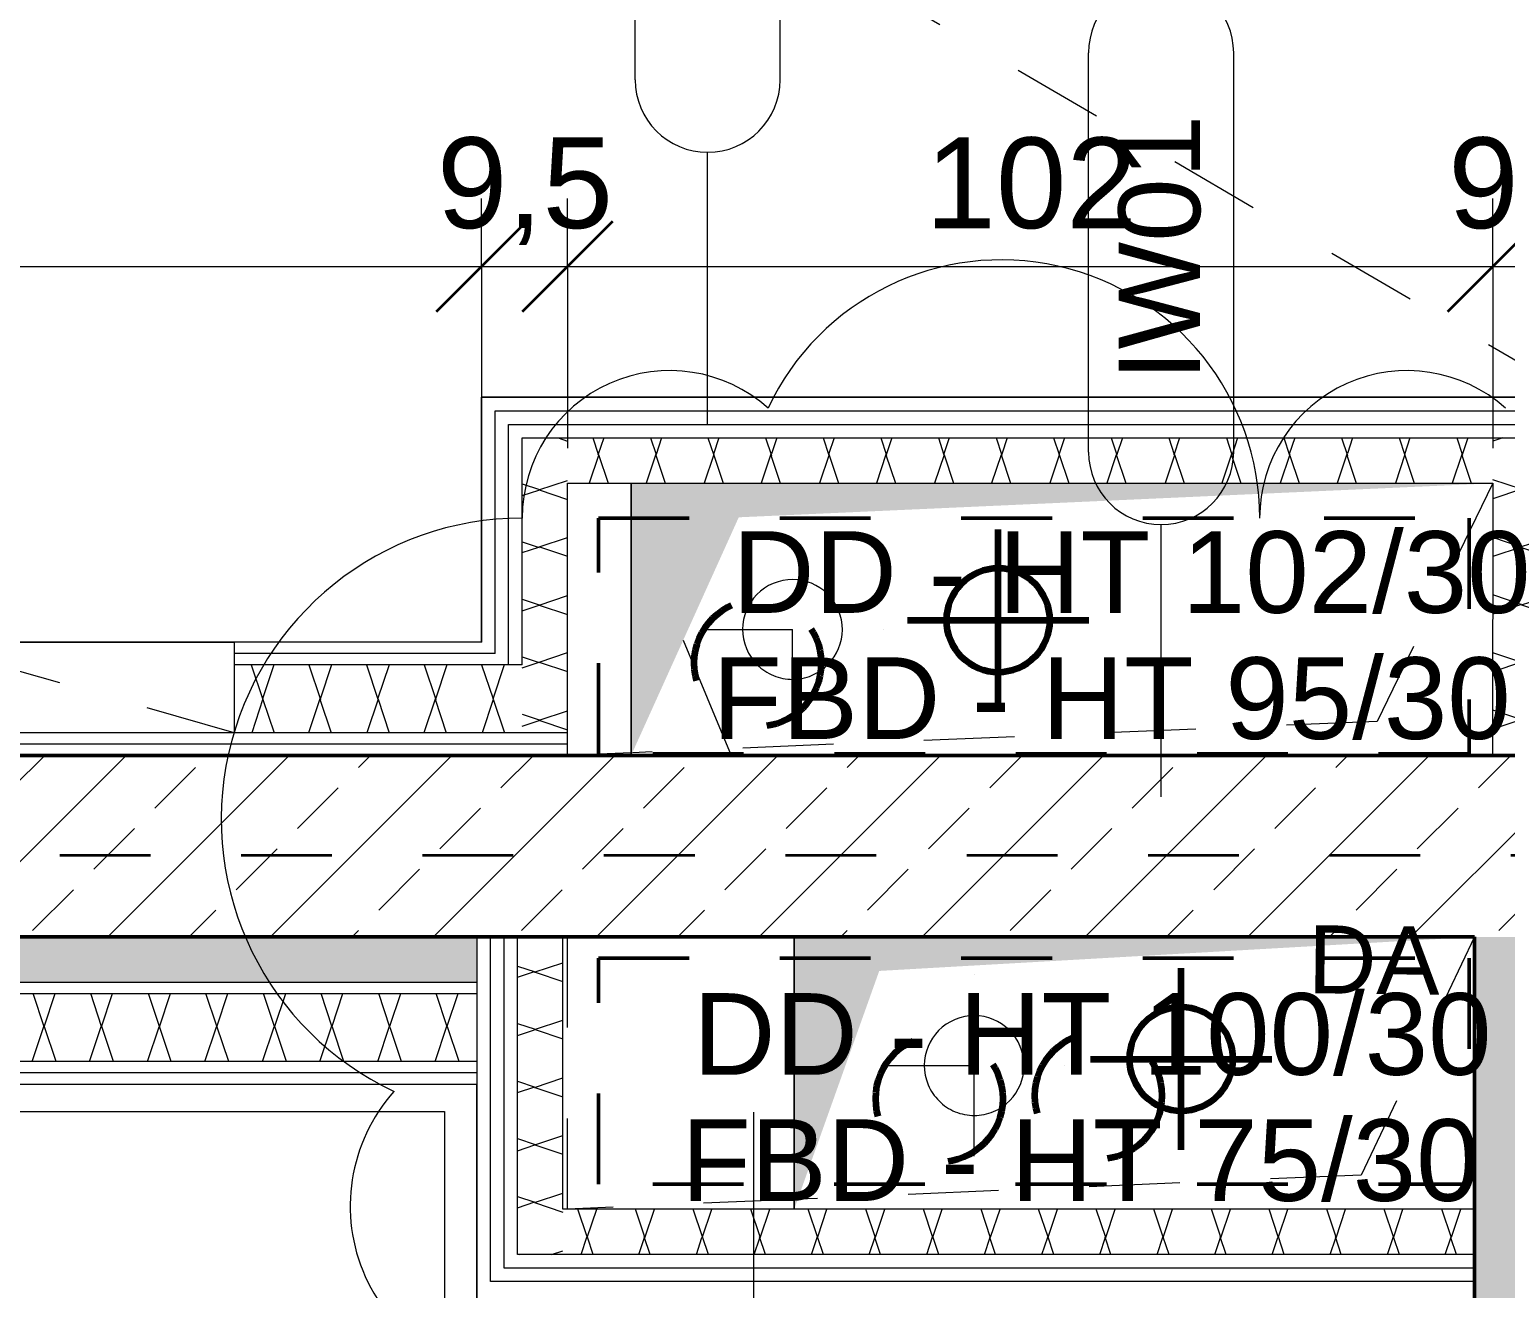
# Model space of a CAD drawing. Header units: metres. Extents: x -67.4 to -19.1, y 43.9 to 93.
# Drawn here: x -48.676 to -47.049, y 75.309 to 76.697 of the extents above; entities that cross this region are included whole.
import ezdxf

# ---------------------------------------------------------------- set-up
doc = ezdxf.new("R2010")
doc.units = ezdxf.units.M
for name, pattern in [('Strich Punkt', [0.015875, 0.00635, -0.004763, 0, -0.004763]), ('Strich Punkt Mittel', [0.015875, 0.00635, -0.004763, 0, -0.004763]), ('Verdeckt', [0.003, 0.002, -0.001]), ('Verdeckt Oben', [0.00225, 0.0015, -0.00075])]:
    doc.linetypes.add(name, pattern=pattern)
for name, color, linetype, lineweight in [('A-DETL-GENF_', 92, 'Continuous', 13), ('A_2D', 7, 'Continuous', 13), ('A_Bemassung-50_', 4, 'Continuous', 9), ('A_Bemassung_', 4, 'Continuous', 9), ('A_Beschriftung_', 7, 'Continuous', 9), ('A_Brandabschnitte', 30, 'Verdeckt', 50), ('A_Decken', 8, 'Continuous', 13), ('A_Durchbruch', 7, 'Verdeckt', 5), ('A_Durchbruch_', 7, 'Continuous', 5), ('A_Durchbruch_Projektion', 8, 'Verdeckt', 5), ('A_Kanal_RW', 150, 'Strich Punkt', 100), ('A_Kanal_SW', 34, 'Strich Punkt', 100), ('A_Raeume_', 7, 'Continuous', 5), ('A_Raster_', 1, 'Continuous', 9), ('A_Sanitaer', 3, 'Continuous', 13), ('A_Waende', 7, 'Continuous', 13), ('G-ANNO-REVC_', 71, 'Continuous', 9), ('P-PIPE', 3, 'Continuous', 5), ('P-PIPE-CNTR', 3, 'Continuous', 5), ('Text', 130, 'Continuous', 9)]:
    doc.layers.add(name, color=color, linetype=linetype, lineweight=lineweight)
doc.styles.add('Arial_2', font='arial.ttf', dxfattribs={"height": 0.09})
doc.styles.add('Arial_5', font='arial.ttf', dxfattribs={"height": 0.1})
doc.styles.add('Arial_7', font='arial.ttf', dxfattribs={"height": 0.075})
doc.dimstyles.new('WGA-Bemaßung_4', dxfattribs={"dimscale": 0.3048, "dimtxt": 0.102026, "dimasz": 0.328084, "dimexe": 0.246063, "dimexo": 0.0625, "dimgap": 0.04101, "dimtad": 1, "dimdec": 1, "dimlfac": 100, "dimrnd": 0.5, "dimdsep": 46, "dimtxsty": 'Arial_5', "dimblk1": 'OBLIQUE', "dimblk2": 'OBLIQUE', "dimsah": 1, "dimcen": 0.09, "dimdle": 0.246063, "dimazin": 2, "dimtfac": 1, "dimtdec": 4, "dimtix": 1, "dimtmove": 0, "dimatfit": 3, "dimfxl": 0.656168, "dimfxlon": 1, "dimtvp": 1, "dimtolj": 1, "dimtzin": 0, "dimarcsym": 2})
pattern_1 = [(45, (0, 0), (-0.08980256, 0.08980256), []), (45, (0.0898, 0), (-0.08980256, 0.08980256), [0.0635, -0.03175])]

# ---------------------------------------------------------------- blocks, each defined once
blk = doc.blocks.new('Symbol_Schatten_Verdeckt_unten - Bodendurchbruch_Schatten_Verdeckt_unten-5766260-263_PP_00EG_BT2')
at = {"layer": 'A_Durchbruch_Projektion'}
for p, q in [((0.25, 0.1393), (0.5, 0.15)), ((0.5, 0.15), (0.5, -0.15)), ((-0.375, 0.1125), (0.2461, 0.1391)), ((-0.5, -0.15), (-0.375, 0.1125))]:
    blk.add_line(p, q, dxfattribs=at)
blk = doc.blocks.new('Symbol_Schatten_Verdeckt_unten - Bodendurchbruch_Schatten_Verdeckt_unten-5766288-263_PP_00EG_BT2')
at = {"layer": 'A_Durchbruch_Projektion'}
for p, q in [((-0.3825, 0.1125), (0.4386, 0.147)), ((0.44, 0.1471), (0.51, 0.15)), ((-0.51, -0.15), (-0.3825, 0.1125))]:
    blk.add_line(p, q, dxfattribs=at)
blk = doc.blocks.new('Symbol_Schatten - Bodendurchbruch_Schatten-9614537-263_PP_00EG_BT2')
at = {"layer": 'A-DETL-GENF_'}
blk.add_hatch(color=256, dxfattribs=at).paths.add_polyline_path([(-0.475, -0.15), (-0.3563, 0.1125), (0.475, 0.15), (-0.475, 0.15), (-0.475, -0.15)])
at = {"layer": 'A_2D'}
blk.add_line((-0.475, -0.15), (-0.475, 0.15), dxfattribs=at)
at = {"layer": 'A_Durchbruch_'}
blk.add_line((-0.475, 0.15), (-0.475, -0.15), dxfattribs=at)
blk = doc.blocks.new('Symbol_Schatten - Bodendurchbruch_Schatten-9614787-263_PP_00EG_BT2')
at = {"layer": 'A-DETL-GENF_'}
blk.add_hatch(color=256, dxfattribs=at).paths.add_polyline_path([(-0.375, -0.15), (-0.2813, 0.1125), (0.375, 0.15), (-0.375, 0.15), (-0.375, -0.15)])
at = {"layer": 'A_2D'}
blk.add_line((-0.375, -0.15), (-0.375, 0.15), dxfattribs=at)
at = {"layer": 'A_Durchbruch_'}
blk.add_line((-0.375, 0.15), (-0.375, -0.15), dxfattribs=at)
blk = doc.blocks.new('Sani_Waschmaschine - 600x600-V87-263_PP_00EG_BT2')
at = {"layer": 'A_Sanitaer'}
for p, q in [((0.0175, 0.0484), (0.0175, 0.0134)), ((0.5175, 0.0484), (0.0175, 0.0484)), ((0.5175, 0.0484), (0.0175, 0.0484)), ((0.5175, 0.0134), (0.5175, 0.0484)), ((-0.0325, 0.0134), (0.5675, 0.0134)), ((-0.0325, -0.5666), (-0.0325, 0.0134)), ((0.0175, 0.0134), (0.5175, 0.0134)), ((0.0175, 0.0134), (0.0238, 0.0134)), ((0.0238, 0.0134), (0.0423, 0.0134)), ((0.0423, 0.0134), (0.0721, 0.0134)), ((0.0721, 0.0134), (0.1116, 0.0134)), ((0.1116, 0.0134), (0.159, 0.0134)), ((0.159, 0.0134), (0.2119, 0.0134)), ((0.2119, 0.0134), (0.2675, 0.0134)), ((0.2675, 0.0134), (0.3231, 0.0134)), ((0.3231, 0.0134), (0.376, 0.0134)), ((0.376, 0.0134), (0.4234, 0.0134)), ((0.4234, 0.0134), (0.463, 0.0134)), ((0.463, 0.0134), (0.4928, 0.0134)), ((0.4928, 0.0134), (0.5112, 0.0134)), ((0.5112, 0.0134), (0.5175, 0.0134)), ((0.5675, 0.0134), (0.5675, -0.5666)), ((0.5675, -0.5666), (-0.0325, -0.5666))]:
    blk.add_line(p, q, dxfattribs=at)
blk = doc.blocks.new('Allg_Verteiler_Wand - M-V-11820840-263_PP_00EG_BT2')
at = {"layer": 'A_2D', "lineweight": 5}
for p, q in [((0.125, 0.0375), (0.475, 0.0375)), ((0.125, -0.0625), (0.125, 0.0375)), ((0.125, 0.0375), (0.475, 0.0375)), ((0.475, 0.0375), (0.475, -0.0625)), ((0.475, -0.0625), (0.475, 0.0375)), ((0.475, -0.0625), (0.125, -0.0625))]:
    blk.add_line(p, q, dxfattribs=at)
at = {"layer": 'A_Durchbruch'}
for p, q in [((0.125, 0.0375), (0.475, -0.0625)), ((0.125, -0.0625), (0.125, 0.0375)), ((0.125, 0.0375), (0.475, -0.0625)), ((0.125, -0.0625), (0.125, 0.0375)), ((0.475, -0.0625), (0.475, 0.0375))]:
    blk.add_line(p, q, dxfattribs=at)
blk = doc.blocks.new('BS_Wand_Lollipop - rechts_oben-2026913-263_PP_00EG_BT2')
at = {"layer": 'A_Beschriftung_'}
for p, q in [((0.0046, 0.0016), (0.0134, 0.0016)), ((-0.003, 0), (0.003, 0)), ((0.0046, -0.0016), (0.0134, -0.0016))]:
    blk.add_line(p, q, dxfattribs=at)
for centre, start, end in [((0.0046, 0), 90, 270), ((0.0134, 0), 270, 90)]:
    blk.add_arc(centre, 0.0016, start, end, dxfattribs=at)
blk = doc.blocks.new('BS_Wand_Lollipop - links_unten-2026911-263_PP_00EG_BT2')
at = {"layer": 'A_Beschriftung_'}
for p, q in [((-0.00467, 0.001367), (-0.01347, 0.001367)), ((-0.003087, 0), (0.003, 0)), ((-0.00467, -0.001833), (-0.01347, -0.001833))]:
    blk.add_line(p, q, dxfattribs=at)
for centre, start, end in [((-0.01347, -0.000233), 90, 270), ((-0.00467, -0.000233), 270, 90)]:
    blk.add_arc(centre, 0.0016, start, end, dxfattribs=at)
blk = doc.blocks.new('DIMBLOCK579-263_PP_00EG_BT2')
at = {"layer": 'A_Bemassung-50_', "transparency": 16777216}
for p, q in [((-49.4871, 76.4355), (-49.4871, 76.6355)), ((-48.1781, 76.4354), (-48.1781, 76.5104)), ((-49.4871, 76.4355), (-48.1781, 76.4354)), ((-49.4871, 76.4355), (-49.4871, 76.3605)), ((-48.1781, 76.4354), (-48.1781, 76.2354))]:
    blk.add_line(p, q, dxfattribs=at)
at = {"layer": 'A_Bemassung-50_', "lineweight": 35, "transparency": 16777216}
for p, q in [((-49.4871, 76.4355), (-49.4371, 76.4855)), ((-48.1781, 76.4354), (-48.1281, 76.4854)), ((-49.4871, 76.4355), (-49.5371, 76.3855)), ((-48.1781, 76.4354), (-48.2281, 76.3854))]:
    blk.add_line(p, q, dxfattribs=at)
at = {"layer": 'A_Bemassung-50_', "color": 0, "transparency": 16777216, "insert": (-48.948, 76.5778), "char_height": 0.1, "width": 0.276883, "attachment_point": 1, "rotation": 359.9983, "line_spacing_factor": 0.941778, "style": 'Arial_5'}
blk.add_mtext('131', dxfattribs=at)
blk = doc.blocks.new('_Oblique')
at = {"color": 0, "linetype": 'ByBlock', "lineweight": -2}
blk.add_line((-0.5, -0.5), (0.5, 0.5), dxfattribs=at)
blk = doc.blocks.new('DIMBLOCK580-263_PP_00EG_BT2')
at = {"layer": 'A_Bemassung-50_', "transparency": 16777216}
for p, q in [((-48.1781, 76.4354), (-48.1781, 76.5104)), ((-48.0831, 76.4354), (-48.0831, 76.5104)), ((-48.1781, 76.4354), (-48.0831, 76.4354)), ((-48.1781, 76.4354), (-48.1781, 76.2354)), ((-48.0831, 76.4354), (-48.0831, 76.2354))]:
    blk.add_line(p, q, dxfattribs=at)
at = {"layer": 'A_Bemassung-50_', "lineweight": 35, "transparency": 16777216}
for p, q in [((-48.1781, 76.4354), (-48.1281, 76.4854)), ((-48.0831, 76.4354), (-48.0331, 76.4854)), ((-48.1781, 76.4354), (-48.2281, 76.3854)), ((-48.0831, 76.4354), (-48.1331, 76.3854))]:
    blk.add_line(p, q, dxfattribs=at)
at = {"layer": 'A_Bemassung-50_', "color": 0, "transparency": 16777216, "insert": (-48.2272, 76.5778), "char_height": 0.1, "width": 0.231677, "attachment_point": 1, "rotation": 359.9983, "line_spacing_factor": 0.941778, "style": 'Arial_5'}
blk.add_mtext('9,5', dxfattribs=at)
blk = doc.blocks.new('DIMBLOCK581-263_PP_00EG_BT2')
at = {"layer": 'A_Bemassung-50_', "transparency": 16777216}
for p, q in [((-48.0831, 76.4354), (-48.0831, 76.5104)), ((-47.0631, 76.4354), (-47.0631, 76.5104)), ((-48.0831, 76.4354), (-47.0631, 76.4354)), ((-48.0831, 76.4354), (-48.0831, 76.2354)), ((-47.0631, 76.4354), (-47.0631, 76.2354))]:
    blk.add_line(p, q, dxfattribs=at)
at = {"layer": 'A_Bemassung-50_', "lineweight": 35, "transparency": 16777216}
for p, q in [((-48.0831, 76.4354), (-48.0331, 76.4854)), ((-47.0631, 76.4354), (-47.0131, 76.4854)), ((-48.0831, 76.4354), (-48.1331, 76.3854)), ((-47.0631, 76.4354), (-47.1131, 76.3854))]:
    blk.add_line(p, q, dxfattribs=at)
at = {"layer": 'A_Bemassung-50_', "color": 0, "transparency": 16777216, "insert": (-47.6885, 76.5777), "char_height": 0.1, "width": 0.276883, "attachment_point": 1, "rotation": 359.9983, "line_spacing_factor": 0.941778, "style": 'Arial_5'}
blk.add_mtext('102', dxfattribs=at)
blk = doc.blocks.new('DIMBLOCK582-263_PP_00EG_BT2')
at = {"layer": 'A_Bemassung-50_', "transparency": 16777216}
for p, q in [((-47.0631, 76.4354), (-47.0631, 76.5104)), ((-46.9681, 76.4354), (-46.9681, 76.5104)), ((-47.0631, 76.4354), (-46.9681, 76.4354)), ((-47.0631, 76.4354), (-47.0631, 76.2354)), ((-46.9681, 76.4354), (-46.9681, 76.2354))]:
    blk.add_line(p, q, dxfattribs=at)
at = {"layer": 'A_Bemassung-50_', "lineweight": 35, "transparency": 16777216}
for p, q in [((-47.0631, 76.4354), (-47.0131, 76.4854)), ((-46.9681, 76.4354), (-46.9181, 76.4854)), ((-47.0631, 76.4354), (-47.1131, 76.3854)), ((-46.9681, 76.4354), (-47.0181, 76.3854))]:
    blk.add_line(p, q, dxfattribs=at)
at = {"layer": 'A_Bemassung-50_', "color": 0, "transparency": 16777216, "insert": (-47.1122, 76.5777), "char_height": 0.1, "width": 0.231677, "attachment_point": 1, "rotation": 359.9983, "line_spacing_factor": 0.941778, "style": 'Arial_5'}
blk.add_mtext('9,5', dxfattribs=at)
blk = doc.blocks.new('Family - ___-11849911-263_PP_00EG_BT2')
at = {"layer": 'G-ANNO-REVC_'}
for centre, radius, start, end in [((-14.9577, 88.7553), 0.1626, 25.5497, 157.36), ((-14.62, 88.6145), 0.2846, 337.36, 132.1512), ((-15.2355, 88.5117), 0.3318, 67.36, 222.1512), ((-14.2073, 88.4423), 0.1626, 25.5497, 157.36), ((-15.3998, 88.1179), 0.1896, 115.5497, 247.36)]:
    blk.add_arc(centre, radius, start, end, dxfattribs=at)

msp = doc.modelspace()

# ---------------------------------------------------------------- hatches: boundary and pattern name
at = {"layer": 'A_Waende', "lineweight": 5}
h = msp.add_hatch(dxfattribs=at)
h.set_pattern_fill('FP_37', color=250, angle=-112.36, style=0, pattern_type=2)
h.set_pattern_definition([(315, (-48.17854, 76.09365), (0.253995, -0.127012), [0.02245, -0.15715]), (315, (-48.06702, 76.0467), (0.253995, -0.127012), [0.02245, -0.15715]), (315, (-48.17841, 76.030885), (0.253995, -0.127012), [0.02245, -0.15715]), (314.998, (-48.06727, 75.983), (0.253995, -0.127012), [0.02245, -0.15715]), (341.563, (-48.162162, 76.078267), (0.507993, -0.127018), [0.0502, -0.35141]), (341.563, (-48.11478, 76.06202), (0.507993, -0.127018), [0.0502, -0.35141]), (341.563, (-48.162412, 76.014573), (0.507993, -0.1270184), [0.0502, -0.35141]), (341.563, (-48.11465, 75.99925), (0.507993, -0.1270184), [0.0502, -0.35141]), (45, (-48.06708, 76.07808), (-0.254004, -0.126995), [0.02245, -0.15715]), (45, (-48.17841, 76.030885), (-0.254004, -0.126995), [0.02245, -0.15715]), (45, (-48.06733, 76.01439), (-0.254004, -0.126995), [0.02245, -0.15715]), (44.998, (-48.17773, 75.96681), (-0.254004, -0.126995), [0.02245, -0.15715]), (18.433, (-48.11478, 76.06202), (-0.508002, -0.126983), [0.0502, -0.35141]), (18.433, (-48.162477, 76.045957), (-0.508002, -0.126983), [0.0502, -0.35141]), (18.433, (-48.11465, 75.99925), (-0.508002, -0.126983), [0.0502, -0.35141]), (18.433, (-48.162347, 75.98319), (-0.508002, -0.126983), [0.0502, -0.35141])])
h.paths.add_polyline_path([(-48.0832, 75.9215), (-48.0831, 76.2465), (-48.1331, 76.2465), (-48.1331, 75.9215)])
h = msp.add_hatch(dxfattribs=at)
h.set_pattern_fill('FP_40', color=250, angle=-112.36, style=0, pattern_type=2)
h.set_pattern_definition([(224.998, (-47.57289, 76.2911), (-0.127012, -0.253995), [0.02245, -0.15715]), (224.998, (-47.62077, 76.17995), (-0.127012, -0.253995), [0.02245, -0.15715]), (224.998, (-47.636585, 76.291345), (-0.127012, -0.253995), [0.02245, -0.15715]), (224.998, (-47.68447, 76.1802), (-0.127012, -0.253995), [0.02245, -0.15715]), (251.563, (-47.588823, 76.276023), (-0.1270184, -0.5079932), [0.0502, -0.35141]), (251.563, (-47.60545, 76.227716), (-0.1270184, -0.5079932), [0.0502, -0.35141]), (251.563, (-47.652897, 76.275348), (-0.1270184, -0.5079932), [0.0502, -0.35141]), (251.563, (-47.66822, 76.227586), (-0.1270184, -0.5079932), [0.0502, -0.35141]), (314.998, (-47.58939, 76.18002), (-0.126995, 0.254004), [0.02245, -0.15715]), (314.998, (-47.636585, 76.291345), (-0.126995, 0.254004), [0.02245, -0.15715]), (314.998, (-47.65308, 76.18027), (-0.126995, 0.254004), [0.02245, -0.15715]), (314.998, (-47.70028, 76.291595), (-0.126995, 0.254004), [0.02245, -0.15715]), (288.433, (-47.60545, 76.227716), (-0.126983, 0.508002), [0.0502, -0.35141]), (288.433, (-47.620588, 76.275033), (-0.126983, 0.508002), [0.0502, -0.35141]), (288.433, (-47.66822, 76.227586), (-0.126983, 0.508002), [0.0502, -0.35141]), (288.433, (-47.68428, 76.275282), (-0.126983, 0.508002), [0.0502, -0.35141])])
h.paths.add_polyline_path([(-47.0631, 76.1965), (-47.0632, 76.2465), (-48.0831, 76.2465), (-48.0831, 76.1965), (-47.0632, 76.1965)])
h = msp.add_hatch(dxfattribs=at)
h.set_pattern_fill('FP_39', color=250, angle=247.64, style=0, pattern_type=2)
h.set_pattern_definition([(135, (-46.9683, 76.0943), (-0.253995, 0.127012), [0.02245, -0.15715]), (135, (-47.07944, 76.14218), (-0.253995, 0.127012), [0.02245, -0.15715]), (134.998, (-46.96843, 76.15707), (-0.253995, 0.127012), [0.02245, -0.15715]), (134.998, (-47.07957, 76.20495), (-0.253995, 0.127012), [0.02245, -0.15715]), (161.563, (-46.983753, 76.109304), (-0.507993, 0.1270184), [0.0502, -0.35141]), (161.563, (-47.03206, 76.12593), (-0.507993, 0.1270184), [0.0502, -0.35141]), (161.563, (-46.984428, 76.17338), (-0.507993, 0.1270184), [0.0502, -0.35141]), (161.563, (-47.03181, 76.189625), (-0.507993, 0.1270184), [0.0502, -0.35141]), (225, (-47.07976, 76.10987), (0.254004, 0.126995), [0.02245, -0.15715]), (224.998, (-46.96843, 76.15707), (0.254004, 0.126995), [0.02245, -0.15715]), (224.998, (-47.07951, 76.17356), (0.254004, 0.126995), [0.02245, -0.15715]), (224.998, (-46.96818, 76.22076), (0.254004, 0.126995), [0.02245, -0.15715]), (198.433, (-47.03206, 76.12593), (0.508002, 0.126983), [0.0502, -0.35141]), (198.433, (-46.984362, 76.141994), (0.508002, 0.126983), [0.0502, -0.35141]), (198.433, (-47.03181, 76.189625), (0.508002, 0.126983), [0.0502, -0.35141]), (198.433, (-46.984493, 76.204763), (0.508002, 0.126983), [0.0502, -0.35141])])
h.paths.add_polyline_path([(-47.0132, 75.8965), (-47.0132, 76.2465), (-47.0631, 76.2465), (-47.0631, 75.8965)])
h = msp.add_hatch(dxfattribs=at)
h.set_pattern_fill('FP_137', color=250, angle=-112.36, style=0, pattern_type=2)
h.set_pattern_definition([(224.994, (-48.83199, 76.02184), (-0.12703, -0.253987), [0.02245, -0.15715]), (224.994, (-48.87987, 75.9107), (-0.12703, -0.253987), [0.02245, -0.15715]), (224.994, (-48.896065, 76.02117), (-0.12703, -0.253987), [0.02245, -0.15715]), (224.994, (-48.94395, 75.91003), (-0.12703, -0.253987), [0.02245, -0.15715]), (251.559, (-48.848303, 76.005846), (-0.1270539, -0.5079844), [0.0502, -0.35141]), (251.559, (-48.86455, 75.958465), (-0.1270539, -0.5079844), [0.0502, -0.35141]), (251.559, (-48.911997, 76.006096), (-0.1270539, -0.5079844), [0.0502, -0.35141]), (251.559, (-48.92732, 75.958334), (-0.1270539, -0.5079844), [0.0502, -0.35141]), (314.994, (-48.84849, 75.91077), (-0.126977, 0.254013), [0.02245, -0.15715]), (314.994, (-48.896065, 76.02117), (-0.126977, 0.254013), [0.02245, -0.15715]), (314.994, (-48.91218, 75.91102), (-0.126977, 0.254013), [0.02245, -0.15715]), (314.994, (-48.95976, 76.02142), (-0.126977, 0.254013), [0.02245, -0.15715]), (288.429, (-48.86455, 75.958465), (-0.1269475, 0.508011), [0.0502, -0.35141]), (288.429, (-48.879687, 76.00578), (-0.1269475, 0.508011), [0.0502, -0.35141]), (288.429, (-48.92732, 75.958334), (-0.1269475, 0.508011), [0.0502, -0.35141]), (288.429, (-48.94338, 76.00603), (-0.1269475, 0.508011), [0.0502, -0.35141])])
h.paths.add_polyline_path([(-48.1781, 75.9965), (-48.1782, 75.9965), (-48.4506, 75.9965), (-48.4506, 75.9215), (-48.1782, 75.9215), (-48.1781, 75.9965)])
h.paths.add_polyline_path([(-48.1332, 75.9215), (-48.1332, 75.9965), (-48.1781, 75.9965), (-48.1781, 75.9215), (-48.1481, 75.9215)])
h.paths.add_polyline_path([(-49.2006, 75.9216), (-49.2006, 75.9966), (-49.4996, 75.9966), (-49.4996, 75.9216), (-49.3153, 75.9216)])
h.paths.add_polyline_path([(-49.4871, 75.9216), (-49.4871, 75.9216), (-49.4871, 75.9966)])
h = msp.add_hatch(dxfattribs=at)
h.set_pattern_fill('FP_3', color=250, style=0, pattern_type=2)
h.set_pattern_definition(pattern_1)
h.paths.add_polyline_path([(-46.8832, 75.6965), (-46.8832, 75.6965), (-46.8832, 75.8965), (-53.9882, 75.8965), (-53.9882, 75.6967), (-46.8941, 75.6965)])
h = msp.add_hatch(dxfattribs=at)
h.set_pattern_fill('FP_141', color=250, angle=-112.36, style=0, pattern_type=2)
h.set_pattern_definition([(44.998, (-51.08595, 75.634155), (0.1270123, 0.2539954), [0.02245, -0.15715]), (44.998, (-51.03807, 75.7453), (0.1270123, 0.2539954), [0.02245, -0.15715]), (44.998, (-51.02225, 75.63391), (0.1270123, 0.2539954), [0.02245, -0.15715]), (44.998, (-50.97437, 75.74505), (0.1270123, 0.2539954), [0.02245, -0.15715]), (71.563, (-51.069635, 75.650153), (0.1270184, 0.5079932), [0.0502, -0.35141]), (71.563, (-51.05339, 75.697534), (0.1270184, 0.5079932), [0.0502, -0.35141]), (71.563, (-51.00594, 75.649903), (0.1270184, 0.5079932), [0.0502, -0.35141]), (71.563, (-50.99062, 75.697665), (0.1270184, 0.5079932), [0.0502, -0.35141]), (134.998, (-51.06945, 75.74523), (0.1269946, -0.2540043), [0.02245, -0.15715]), (134.998, (-51.02225, 75.63391), (0.1269946, -0.2540043), [0.02245, -0.15715]), (134.998, (-51.00668, 75.74536), (0.1269946, -0.2540043), [0.02245, -0.15715]), (134.998, (-50.95856, 75.63366), (0.1269946, -0.2540043), [0.02245, -0.15715]), (108.433, (-51.05339, 75.697534), (0.12698295, -0.5080021), [0.0502, -0.35141]), (108.433, (-51.03825, 75.65022), (0.12698295, -0.5080021), [0.0502, -0.35141]), (108.433, (-50.99062, 75.697665), (0.12698295, -0.5080021), [0.0502, -0.35141]), (108.433, (-50.974557, 75.64997), (0.12698295, -0.5080021), [0.0502, -0.35141])])
h.paths.add_polyline_path([(-48.1832, 75.6465), (-48.1832, 75.6965), (-53.9882, 75.6966), (-53.9882, 75.6467), (-48.3285, 75.6465)])
h = msp.add_hatch(dxfattribs=at)
h.set_pattern_fill('FP_152', color=250, angle=-112.36, style=0, pattern_type=2)
h.set_pattern_definition([(315, (-48.18323, 75.4987), (0.253995, -0.127012), [0.02245, -0.15715]), (315, (-48.071705, 75.45175), (0.253995, -0.127012), [0.02245, -0.15715]), (314.998, (-48.1831, 75.435935), (0.253995, -0.127012), [0.02245, -0.15715]), (314.998, (-48.07195, 75.38805), (0.253995, -0.127012), [0.02245, -0.15715]), (341.563, (-48.16685, 75.483316), (0.507993, -0.1270184), [0.0502, -0.35141]), (341.563, (-48.119467, 75.46707), (0.507993, -0.1270184), [0.0502, -0.35141]), (341.563, (-48.1671, 75.419622), (0.507993, -0.1270184), [0.0502, -0.35141]), (341.563, (-48.119716, 75.403376), (0.507993, -0.1270184), [0.0502, -0.35141]), (45, (-48.07177, 75.48313), (-0.254004, -0.126995), [0.02245, -0.15715]), (44.998, (-48.1831, 75.435935), (-0.254004, -0.126995), [0.02245, -0.15715]), (44.998, (-48.07202, 75.41944), (-0.254004, -0.126995), [0.02245, -0.15715]), (44.998, (-48.183345, 75.37224), (-0.254004, -0.126995), [0.02245, -0.15715]), (18.433, (-48.119467, 75.46707), (-0.508002, -0.126983), [0.0502, -0.35141]), (18.433, (-48.167164, 75.451007), (-0.508002, -0.126983), [0.0502, -0.35141]), (18.433, (-48.119716, 75.403376), (-0.508002, -0.126983), [0.0502, -0.35141]), (18.433, (-48.167033, 75.388238), (-0.508002, -0.126983), [0.0502, -0.35141])])
h.paths.add_polyline_path([(-48.0882, 75.3465), (-48.0882, 75.6965), (-48.1382, 75.6965), (-48.1382, 75.3465), (-48.0957, 75.3465)])
h = msp.add_hatch(dxfattribs=at)
h.set_pattern_fill('FP_3', color=250, style=0, pattern_type=2)
h.set_pattern_definition(pattern_1)
h.paths.add_polyline_path([(-46.8835, 62.7113), (-46.8835, 72.1514), (-47.0833, 72.1514), (-47.0834, 62.7113)])
h.paths.add_polyline_path([(-46.8832, 73.1714), (-46.8832, 75.6965), (-47.0832, 75.6965), (-47.0832, 73.1714), (-46.9178, 73.1714)])
h = msp.add_hatch(dxfattribs=at)
h.set_pattern_fill('FP_123', color=250, angle=-112.36, style=0, pattern_type=2)
h.set_pattern_definition([(44.998, (-49.390705, 75.53369), (0.127012, 0.2539954), [0.02245, -0.15715]), (44.998, (-49.34282, 75.64483), (0.127012, 0.2539954), [0.02245, -0.15715]), (44.998, (-49.32701, 75.53344), (0.1270123, 0.2539954), [0.02245, -0.15715]), (44.998, (-49.280055, 75.64496), (0.1270123, 0.2539954), [0.02245, -0.15715]), (71.563, (-49.375318, 75.550067), (0.1270184, 0.5079932), [0.0502, -0.35141]), (71.563, (-49.35907, 75.59745), (0.1270184, 0.5079932), [0.0502, -0.35141]), (71.563, (-49.311624, 75.549817), (0.1270184, 0.5079932), [0.0502, -0.35141]), (71.563, (-49.295377, 75.5972), (0.1270184, 0.5079932), [0.0502, -0.35141]), (134.998, (-49.37513, 75.64515), (0.1269946, -0.254004), [0.02245, -0.15715]), (134.998, (-49.32701, 75.53344), (0.1269946, -0.254004), [0.02245, -0.15715]), (134.998, (-49.31144, 75.6449), (0.1269946, -0.254004), [0.02245, -0.15715]), (134.998, (-49.26386, 75.534495), (0.1269946, -0.254004), [0.02245, -0.15715]), (108.433, (-49.35907, 75.59745), (0.126983, -0.5080021), [0.0502, -0.35141]), (108.433, (-49.34301, 75.54975), (0.126983, -0.5080021), [0.0502, -0.35141]), (108.433, (-49.295377, 75.5972), (0.126983, -0.5080021), [0.0502, -0.35141]), (108.433, (-49.279314, 75.549502), (0.126983, -0.5080021), [0.0502, -0.35141])])
h.paths.add_polyline_path([(-48.1832, 75.559), (-48.1832, 75.634), (-50.6108, 75.634), (-50.6108, 75.5591), (-48.219, 75.559)])
h = msp.add_hatch(dxfattribs=at)
h.set_pattern_fill('FP_38', color=250, angle=-112.36, style=0, pattern_type=2)
h.set_pattern_definition([(44.998, (-47.585325, 75.30141), (0.127012, 0.253995), [0.02245, -0.15715]), (44.998, (-47.53837, 75.412935), (0.127012, 0.253995), [0.02245, -0.15715]), (44.998, (-47.52256, 75.30154), (0.127012, 0.253995), [0.02245, -0.15715]), (44.998, (-47.474675, 75.41269), (0.127012, 0.253995), [0.02245, -0.15715]), (71.563, (-47.56994, 75.31779), (0.1270184, 0.5079932), [0.0502, -0.35141]), (71.563, (-47.55369, 75.365173), (0.1270184, 0.5079932), [0.0502, -0.35141]), (71.563, (-47.506244, 75.31754), (0.1270184, 0.5079932), [0.0502, -0.35141]), (71.563, (-47.489997, 75.364924), (0.1270184, 0.5079932), [0.0502, -0.35141]), (134.998, (-47.56975, 75.41287), (0.126995, -0.254004), [0.02245, -0.15715]), (134.998, (-47.52256, 75.30154), (0.126995, -0.254004), [0.02245, -0.15715]), (134.998, (-47.50606, 75.41262), (0.126995, -0.254004), [0.02245, -0.15715]), (134.998, (-47.45886, 75.301295), (0.126995, -0.254004), [0.02245, -0.15715]), (108.433, (-47.55369, 75.365173), (0.126983, -0.508002), [0.0502, -0.35141]), (108.433, (-47.53763, 75.317476), (0.126983, -0.508002), [0.0502, -0.35141]), (108.433, (-47.489997, 75.364924), (0.126983, -0.508002), [0.0502, -0.35141]), (108.433, (-47.47486, 75.317607), (0.126983, -0.508002), [0.0502, -0.35141])])
h.paths.add_polyline_path([(-47.0832, 75.3465), (-47.0832, 75.3465), (-47.0832, 75.3965), (-48.0882, 75.3965), (-48.0882, 75.3465), (-47.3418, 75.3465)])

# ---------------------------------------------------------------- linework, layer by layer
at = {"layer": 'A_2D', "linetype": 'Verdeckt Oben'}
msp.add_line((-49.487, 77.7595), (-46.9681, 76.2915), dxfattribs=at)
at = {"layer": 'A_Brandabschnitte'}
for p, q in [((-48.049, 76.1582), (-47.089, 76.1582)), ((-48.049, 75.8982), (-48.049, 76.1582)), ((-47.089, 76.1582), (-47.089, 75.8982)), ((-47.089, 75.8982), (-48.049, 75.8982)), ((-48.0491, 75.4239), (-48.049, 75.6732)), ((-48.049, 75.6732), (-47.089, 75.6732)), ((-47.089, 75.6732), (-47.0891, 75.4239)), ((-47.0891, 75.4239), (-48.0491, 75.4239))]:
    msp.add_line(p, q, dxfattribs=at)
at = {"layer": 'A_Decken'}
for p, q in [((-49.2006, 76.0216), (-48.1781, 76.0216)), ((-47.9557, 76.0235), (-47.9027, 75.8965)), ((-47.8332, 75.6965), (-48.0882, 75.6965))]:
    msp.add_line(p, q, dxfattribs=at)
at = {"layer": 'A_Kanal_RW'}
msp.add_circle((-47.4978, 75.5214), 0.07, dxfattribs=at)
at = {"layer": 'A_Kanal_SW'}
for centre in [(-47.8734, 75.9983), (-47.6734, 75.5183)]:
    msp.add_circle(centre, 0.07, dxfattribs=at)
at = {"layer": 'A_Raeume_', "flags": 128}
for points in [[(-46.9682, 75.8965), (-46.8207, 75.8965), (-45.8719, 75.9224), (-45.8717, 77.7591), (-47.0217, 77.7592), (-49.384, 77.7594), (-49.487, 77.7595), (-49.4871, 76.0216), (-48.1781, 76.0215), (-48.1781, 76.2915), (-46.9681, 76.2915)], [(-50.5985, 73.4417), (-50.5969, 73.4417), (-48.1832, 73.4417), (-48.1832, 75.189), (-48.1832, 75.3015), (-48.1832, 75.349), (-48.1832, 75.534), (-50.5983, 75.5341)]]:
    msp.add_lwpolyline(points, close=True, dxfattribs=at)
at = {"layer": 'A_Raster_', "linetype": 'Strich Punkt Mittel', "lineweight": 35}
msp.add_line((-56.243, 75.7867), (-25.8354, 75.7858), dxfattribs=at)
at = {"layer": 'A_Waende'}
for p, q in [((-48.1781, 76.2915), (-48.1781, 76.0215)), ((-46.9681, 76.2915), (-48.1781, 76.2915)), ((-48.1331, 75.9965), (-48.1331, 76.2465)), ((-48.1331, 76.2465), (-47.0131, 76.2465)), ((-48.1781, 76.0215), (-48.4506, 76.0215)), ((-48.1331, 75.9965), (-48.4506, 75.9965)), ((-48.0832, 75.9215), (-48.4506, 75.9215)), ((-48.0832, 75.8965), (-48.0832, 75.9215)), ((-49.391, 75.8966), (-48.0832, 75.8965)), ((-48.1832, 75.6965), (-48.1832, 73.4417)), ((-48.1382, 75.6965), (-48.1832, 75.6965)), ((-48.1382, 75.3465), (-48.1382, 75.6965)), ((-53.9882, 75.6467), (-48.1832, 75.6465)), ((-53.9882, 75.6342), (-48.1832, 75.634)), ((-48.1832, 75.559), (-50.6108, 75.5591)), ((-50.5983, 75.5341), (-48.1832, 75.534)), ((-47.0832, 75.3465), (-48.1382, 75.3465))]:
    msp.add_line(p, q, dxfattribs=at)
at = {"layer": 'A_Waende', "lineweight": 18}
for p, q in [((-48.1631, 76.009), (-48.1631, 76.2765)), ((-48.1631, 76.2765), (-46.9831, 76.2765)), ((-48.1481, 75.9965), (-48.1481, 76.2615)), ((-48.1481, 76.2615), (-46.9981, 76.2615)), ((-48.1631, 76.009), (-48.4506, 76.009)), ((-48.0832, 75.909), (-49.4871, 75.9091)), ((-48.1682, 75.3165), (-48.1682, 75.6965)), ((-48.1532, 75.3315), (-48.1532, 75.6965)), ((-48.1832, 75.5465), (-50.5983, 75.5466)), ((-47.0832, 75.3315), (-48.1532, 75.3315)), ((-47.0832, 75.3165), (-48.1682, 75.3165))]:
    msp.add_line(p, q, dxfattribs=at)
at = {"layer": 'A_Waende', "color": 250, "lineweight": 5}
for p, q in [((-48.0832, 75.9215), (-48.0831, 76.1965)), ((-48.0831, 76.1965), (-47.0631, 76.1965)), ((-47.0631, 76.1965), (-47.0632, 75.8965)), ((-48.0882, 75.6965), (-48.1382, 75.6965)), ((-48.0882, 75.3965), (-48.0882, 75.6965)), ((-47.0832, 75.3965), (-48.0882, 75.3965))]:
    msp.add_line(p, q, dxfattribs=at)
at = {"layer": 'A_Waende', "color": 50, "lineweight": 50}
for p, q in [((-46.8832, 75.8965), (-53.9882, 75.8967)), ((-53.9882, 75.6967), (-47.0832, 75.6965)), ((-47.0832, 73.1714), (-47.0832, 75.6965))]:
    msp.add_line(p, q, dxfattribs=at)
at = {"layer": 'P-PIPE', "color": 150, "lineweight": 100}
for centre, start, end in [((-47.6084, 76.0456), 112.64, 202.64), ((-47.6084, 76.0456), 22.64, 112.64), ((-47.6084, 76.0456), 292.64, 22.64), ((-47.6084, 76.0456), 202.64, 292.64), ((-47.4066, 75.5619), 112.64, 202.64), ((-47.4066, 75.5619), 22.64, 112.64), ((-47.4066, 75.5619), 292.64, 22.64), ((-47.4066, 75.5619), 202.64, 292.64)]:
    msp.add_arc(centre, 0.0571, start, end, dxfattribs=at)
at = {"layer": 'P-PIPE', "color": 34, "linetype": 'Strich Punkt'}
for centre, start, end in [((-47.8352, 76.0354), 112.64, 202.64), ((-47.8352, 76.0354), 22.64, 112.64), ((-47.8352, 76.0354), 292.64, 22.64), ((-47.8352, 76.0354), 202.64, 292.64), ((-47.6348, 75.5547), 22.64, 112.64), ((-47.6348, 75.5547), 112.64, 202.64), ((-47.6348, 75.5547), 292.64, 22.64), ((-47.6348, 75.5547), 202.64, 292.64)]:
    msp.add_arc(centre, 0.055, start, end, dxfattribs=at)
at = {"layer": 'P-PIPE-CNTR', "color": 150, "lineweight": 100}
for p, q in [((-47.6084, 75.9456), (-47.6084, 76.1456)), ((-47.7084, 76.0456), (-47.5084, 76.0456)), ((-47.4066, 75.4619), (-47.4066, 75.6619)), ((-47.5066, 75.5619), (-47.3066, 75.5619))]:
    msp.add_line(p, q, dxfattribs=at)
at = {"layer": 'P-PIPE-CNTR', "color": 34, "linetype": 'Strich Punkt'}
for p, q in [((-47.8352, 75.9354), (-47.8352, 76.1354)), ((-47.9352, 76.0354), (-47.7352, 76.0354)), ((-47.6348, 75.4547), (-47.6348, 75.6547)), ((-47.7348, 75.5547), (-47.5348, 75.5547))]:
    msp.add_line(p, q, dxfattribs=at)

# ---------------------------------------------------------------- block references
at = {"layer": 'A_2D'}
for name, p, rotation in [('Symbol_Schatten_Verdeckt_unten - Bodendurchbruch_Schatten_Verdeckt_unten-5766288-263_PP_00EG_BT2', (-47.5731, 76.0465), 179.9982758785824), ('Symbol_Schatten - Bodendurchbruch_Schatten-9614537-263_PP_00EG_BT2', (-47.5381, 76.0465), 359.9982758785824), ('Allg_Verteiler_Wand - M-V-11820840-263_PP_00EG_BT2', (-48.3256, 75.959), 179.9941082324638), ('Symbol_Schatten_Verdeckt_unten - Bodendurchbruch_Schatten_Verdeckt_unten-5766260-263_PP_00EG_BT2', (-47.5832, 75.5465), 179.998275878371), ('Symbol_Schatten - Bodendurchbruch_Schatten-9614787-263_PP_00EG_BT2', (-47.4582, 75.5465), 359.9982758785824)]:
    msp.add_blockref(name, p, dxfattribs=dict(at, rotation=rotation))
at = {"layer": 'A_Beschriftung_', "xscale": 49.99999999999998, "yscale": 49.99999999999998, "zscale": 49.99999999999998, "rotation": 89.99999999999991}
for name, p in [('BS_Wand_Lollipop - rechts_oben-2026913-263_PP_00EG_BT2', (-47.9287, 76.4114)), ('BS_Wand_Lollipop - rechts_oben-2026913-263_PP_00EG_BT2', (-47.4287, 76.001)), ('BS_Wand_Lollipop - links_unten-2026911-263_PP_00EG_BT2', (-47.8778, 75.3534))]:
    msp.add_blockref(name, p, dxfattribs=at)
at = {"layer": 'A_Sanitaer', "rotation": 179.9941082324019}
msp.add_blockref('Sani_Waschmaschine - 600x600-V87-263_PP_00EG_BT2', (-48.2515, 74.9373), dxfattribs=at)
at = {"layer": 'G-ANNO-REVC_', "rotation": 22.64000000000043}
msp.add_blockref('Family - ___-11849911-263_PP_00EG_BT2', (0, 0), dxfattribs=at)

# ---------------------------------------------------------------- texts
at = {"layer": 'A_Beschriftung_', "insert": (-47.4757, 76.3092), "char_height": 0.09, "width": 0.356751, "attachment_point": 1, "rotation": 90, "style": 'Arial_2'}
msp.add_mtext('IW01', dxfattribs=at)
at = {"layer": 'A_Beschriftung_', "char_height": 0.09, "width": 1.046202, "attachment_point": 1, "style": 'Arial_2'}
for s, insert in [('DD - HT 102/30', (-47.9016, 76.1437)), ('FBD - HT 95/30', (-47.9235, 76.0047)), ('DD - HT 100/30', (-47.9447, 75.6345)), ('FBD - HT 75/30', (-47.9579, 75.4955))]:
    msp.add_mtext(s, dxfattribs=dict(at, insert=insert))
at = {"layer": 'Text', "color": 7, "insert": (-47.2664, 75.7095), "char_height": 0.075, "width": 0.176371, "attachment_point": 1, "rotation": 359.2812, "style": 'Arial_7'}
msp.add_mtext('DA', dxfattribs=at)

# ---------------------------------------------------------------- dimensions: what is measured, and where the dimension line sits
at = {"layer": 'A_Bemassung_'}
for base, p1, p2, override, picture, middle in [((-48.1781, 76.4354), (-49.4871, 76.6355), (-48.1781, 76.2354), {"dimpost": '<>', "dimfxl": 1.368684}, 'DIMBLOCK579-263_PP_00EG_BT2', (-48.8326, 76.4991)), ((-48.0831, 76.4354), (-48.1781, 76.2354), (-48.0831, 76.2354), {"dimpost": '<>', "dimfxl": 0.095}, 'DIMBLOCK580-263_PP_00EG_BT2', (-48.1306, 76.499)), ((-47.0631, 76.4354), (-48.0831, 76.2354), (-47.0631, 76.2354), {"dimpost": '<>', "dimfxl": 1.02}, 'DIMBLOCK581-263_PP_00EG_BT2', (-47.5731, 76.499)), ((-46.9681, 76.4354), (-47.0631, 76.2354), (-46.9681, 76.2354), {"dimpost": '<>', "dimfxl": 0.095}, 'DIMBLOCK582-263_PP_00EG_BT2', (-47.0156, 76.499))]:
    dim = msp.add_linear_dim(base=base, p1=p1, p2=p2, angle=359.9983, dimstyle='WGA-Bemaßung_4', override=override, dxfattribs=at)
    dim.commit()
    dim.dimension.update_dxf_attribs({"geometry": picture, "text_midpoint": middle})

doc.saveas('drawing.dxf')
